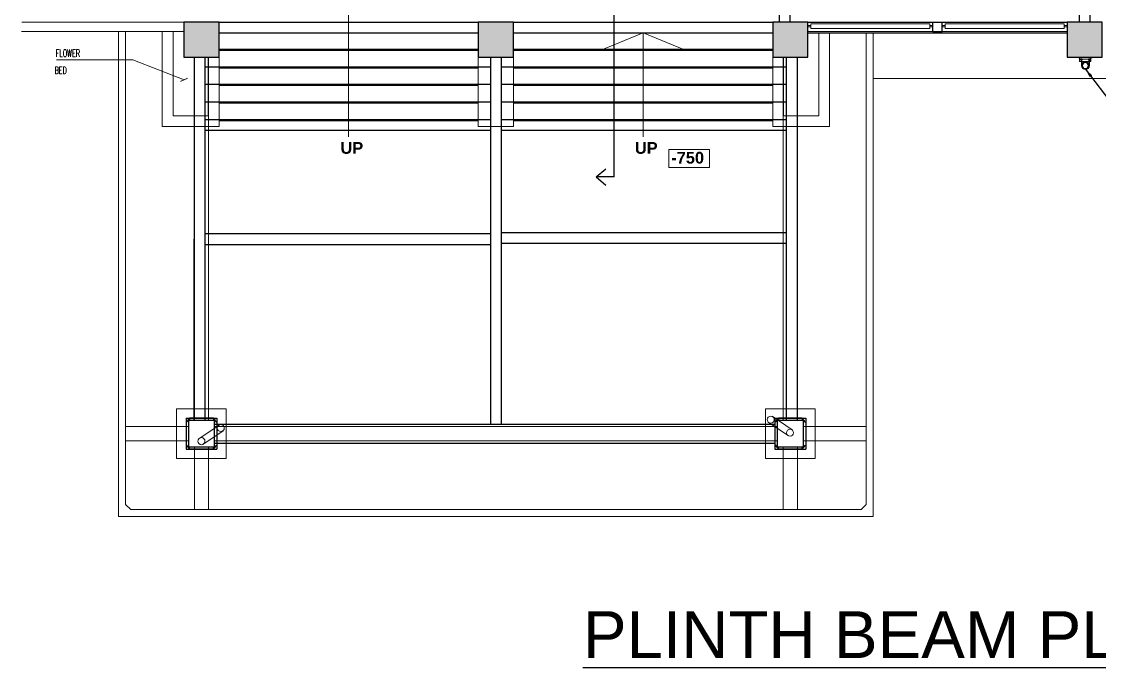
# Model space of a CAD drawing. Header units: inches. Extents: x 5899882 to 5988838, y -468923 to -96891.
# Drawn here: x 5926989 to 5949986, y -130530 to -116752 of the extents above; entities that cross this region are included whole.
import ezdxf

# ---------------------------------------------------------------- set-up
doc = ezdxf.new("R2010")
doc.units = ezdxf.units.IN
doc.header["$MEASUREMENT"] = 0
doc.linetypes.add('DASHED2', pattern=[0.375, 0.25, -0.125])
for name, color, linetype in [('0 slc Rwp sloape', 7, 'Continuous'), ('0- SLC ARCH LAYOUT', 7, 'Continuous'), ('0-SLC RCC GR. FLOOR', 7, 'Continuous'), ('Beam1', 30, 'Continuous'), ('colaum1', 42, 'Continuous'), ('rwp', 5, 'Continuous')]:
    doc.layers.add(name, color=color, linetype=linetype)
for name, color, linetype, lineweight in [('0-SLC-CLAMPS', 7, 'Continuous', 9), ('ARLC-COL', 8, 'Continuous', 30), ('ARLC-ELE0', 8, 'Continuous', 9), ('ARLC-HATCH-C', 8, 'Continuous', 5), ('ARLC-TEXT0', 8, 'Continuous', 20), ('ARLC-WALL', 8, 'Continuous', 15), ('txt', 8, 'Continuous', 25)]:
    doc.layers.add(name, color=color, linetype=linetype, lineweight=lineweight)
doc.styles.add('ARIAL', font='tahoma.ttf')
doc.styles.add('RS', font='simplex8.shx', dxfattribs={"width": 0.6, "height": 150})
doc.styles.get("Standard").update_dxf_attribs({"font": 'arial.ttf'})
doc.dimstyles.new('DIM 100', dxfattribs={"dimscale": 100, "dimtxt": 1.5, "dimasz": 1.2, "dimexe": 1.5, "dimexo": 1.5, "dimgap": 0.4, "dimtad": 0, "dimdec": 0, "dimzin": 9, "dimdsep": 46, "dimtxsty": 'ARIAL', "dimblk": 'ARCHTICK', "dimblk1": 'ARCHTICK', "dimblk2": 'ARCHTICK', "dimcen": 2.5, "dimdle": 0.5, "dimclrd": 1, "dimclre": 251, "dimclrt": 4, "dimadec": 1, "dimazin": 0, "dimtfac": 1, "dimtdec": 0, "dimtmove": 2, "dimatfit": 3, "dimldrblk": 'ARCHTICK', "dimfxl": 1, "dimtzin": 0, "dimlwd": 5, "dimlwe": 5, "dimarcsym": 0})
doc.dimstyles.get("Standard").update_dxf_attribs({"dimtxt": 200, "dimasz": 200, "dimexe": 0.18, "dimexo": 0.0625, "dimgap": 0.09, "dimtad": 0, "dimdec": 0, "dimrnd": 5, "dimzin": 0, "dimdsep": 46, "dimtxsty": 'Standard', "dimblk": 'OBLIQUE', "dimcen": 0.09, "dimadec": 0, "dimazin": 0, "dimtfac": 1, "dimtdec": 0, "dimtofl": 0, "dimtmove": 0, "dimatfit": 3, "dimfxl": 1, "dimtolj": 1, "dimtzin": 0, "dimarcsym": 0})

# ---------------------------------------------------------------- blocks, each defined once
blk = doc.blocks.new('A$C3F525F3E')
at = {"layer": 'colaum1', "ltscale": 0.1}
for points in [[(-14732, -9750), (-14732, -10500), (-13982, -10500), (-13982, -9750)], [(-8450, -10325), (-8450, -10500), (-8350, -10500), (-8075, -10500), (-8075, -9750), (-8450, -9750), (-8450, -9950)], [(-8075, -10500), (-7800, -10500), (-7700, -10500), (-7700, -10325), (-7700, -9950), (-7700, -9750), (-8075, -9750)], [(-2168, -9750), (-2168, -10500), (-1418, -10500), (-1418, -9750)], [(4114, -9750), (4114, -10500), (4864, -10500), (4864, -9750)]]:
    blk.add_hatch(color=256, dxfattribs=at).paths.add_polyline_path(points)
at = {"lineweight": 25}
for centre, start, end in [((-14611, -18275), 90, 180), ((-14103, -18275), 0, 90), ((-2047, -18275), 90, 180), ((-1539, -18275), 0, 90), ((-14611, -18783), 180, 270), ((-14103, -18783), 270, 0), ((-2047, -18783), 180, 270), ((-1539, -18783), 270, 0)]:
    blk.add_arc(centre, 50, start, end, dxfattribs=at)
at = {"layer": 'Beam1'}
for p, q in [((-2030, -7250), (-2030, -9750)), ((-1800, -7250), (-1800, -9750)), ((4374, -9750), (4374, -7250)), ((4604, -9750), (4604, -7250)), ((-5553, -13052), (-5553, -8595)), ((-13982, -9750), (-14732, -9750)), ((-13982, -9750), (-8450, -9750)), ((-7700, -9750), (-2168, -9750)), ((-1418, -9750), (4114, -9750)), ((-13982, -9980), (-8450, -9980)), ((-7700, -9980), (-2168, -9980)), ((-1418, -9980), (4114, -9980)), ((-13982, -10325), (-8450, -10325)), ((-7700, -10325), (-2168, -10325)), ((-14510, -18250), (-14507, -10500)), ((-14280, -18250), (-14277, -10500)), ((-8190, -10500), (-8190, -18329)), ((-7960, -10500), (-7960, -18329)), ((-1873, -18250), (-1873, -10500)), ((-1643, -18250), (-1643, -10500)), ((-14277, -10700), (-8190, -10700)), ((-7960, -10700), (-1873, -10700)), ((-14277, -11075), (-8190, -11075)), ((-7960, -11075), (-1873, -11075)), ((-14277, -11450), (-8190, -11450)), ((-7960, -11450), (-1873, -11450)), ((-14277, -11825), (-8190, -11825)), ((-13982, -11825), (-8450, -11825)), ((-7960, -11825), (-1873, -11825)), ((-7700, -11825), (-2168, -11825)), ((-14277, -12055), (-8190, -12055)), ((-7960, -12055), (-1873, -12055)), ((-5935, -13052), (-5730, -12876)), ((-5553, -13052), (-5935, -13052)), ((-5935, -13052), (-5730, -13229)), ((-7960, -14235), (-1873, -14235)), ((-14278, -14260), (-8190, -14260)), ((-7960, -14465), (-1873, -14465)), ((-14278, -14490), (-8190, -14490)), ((-14078, -18250), (-14636, -18250)), ((-14636, -18250), (-14636, -18808)), ((-14078, -18808), (-14078, -18250)), ((-14067, -18329), (-2111, -18329)), ((-1514, -18250), (-2072, -18250)), ((-2072, -18250), (-2072, -18808)), ((-1514, -18808), (-1514, -18250)), ((-14636, -18808), (-14078, -18808)), ((-14078, -18729), (-2122, -18729)), ((-2072, -18808), (-1514, -18808))]:
    blk.add_line(p, q, dxfattribs=at)
at = {"layer": 'Beam1', "linetype": 'DASHED2', "ltscale": 0.02}
for p, q in [((-14507, -18250), (-14507, -10500)), ((-1643, -18250), (-1643, -10500))]:
    blk.add_line(p, q, dxfattribs=at)
at = {"layer": 'Beam1', "lineweight": 25}
for p, q in [((-14686, -18275), (-14686, -18783)), ((-14661, -18275), (-14686, -18275)), ((-14103, -18200), (-14611, -18200)), ((-14611, -18200), (-14611, -18225)), ((-14103, -18200), (-14103, -18225)), ((-14053, -18275), (-14028, -18275)), ((-14028, -18275), (-14028, -18783)), ((-2122, -18275), (-2122, -18783)), ((-2097, -18275), (-2122, -18275)), ((-1539, -18200), (-2047, -18200)), ((-2047, -18200), (-2047, -18225)), ((-1539, -18200), (-1539, -18225)), ((-1489, -18275), (-1464, -18275)), ((-1464, -18275), (-1464, -18783)), ((-14661, -18783), (-14686, -18783)), ((-14611, -18858), (-14611, -18833)), ((-14103, -18858), (-14611, -18858)), ((-14103, -18858), (-14103, -18833)), ((-14053, -18783), (-14028, -18783)), ((-2097, -18783), (-2122, -18783)), ((-2047, -18858), (-2047, -18833)), ((-1539, -18858), (-2047, -18858)), ((-1539, -18858), (-1539, -18833)), ((-1489, -18783), (-1464, -18783))]:
    blk.add_line(p, q, dxfattribs=at)
at = {"layer": 'colaum1'}
for points in [[(-14732, -10500), (-13982, -10500), (-13982, -9750), (-14732, -9750)], [(-14732, -10500), (-13982, -10500), (-13982, -9750), (-14732, -9750)], [(-8450, -10500), (-7700, -10500), (-7700, -9750), (-8450, -9750)], [(-2168, -10500), (-1418, -10500), (-1418, -9750), (-2168, -9750)], [(4114, -10500), (4864, -10500), (4864, -9750), (4114, -9750)]]:
    blk.add_lwpolyline(points, close=True, dxfattribs=at)
blk.add_text('%%UPLINTH BEAM PLAN', height=1000).set_placement((-6218, -23316))
blk = doc.blocks.new('an80')
for points in [[(-46, 0), (-46, 66), (-51, 66), (-51, 76), (-35, 76), (-35, 66), (-40, 66), (-40, 0)], [(46, 0), (46, 66), (51, 66), (51, 76), (35, 76), (35, 66), (40, 66), (40, 0)]]:
    blk.add_lwpolyline(points)
for radius in [46, 40]:
    blk.add_arc((0, 0), radius, 180, 360)
blk = doc.blocks.new('176')
at = {"layer": '0-SLC-CLAMPS', "elevation": 0}
for points in [[(-109, 77), (-109, 80, 0.414214), (-114, 85), (-114, 85), (-114, 66), (-61, 66, 0.414214), (-66, 71), (-103, 71, -0.414214)], [(-109, -76), (-109, -79, -0.414214), (-114, -85), (-114, -85), (-114, -65), (-61, -65, -0.414214), (-66, -70), (-103, -70, 0.414214)]]:
    blk.add_lwpolyline(points, format="xyb", close=True, dxfattribs=at)
blk.add_lwpolyline([(-93, 66), (-93, -65), (-61, -65), (-61, 66)], close=True, dxfattribs=at)
at = {"layer": 'rwp', "color": 5, "const_width": 5.36, "elevation": 0}
blk.add_lwpolyline([(-13, -42, 1), (-13, 38, 1)], format="xyb", close=True, dxfattribs=at)
at = {"layer": 'rwp', "color": 5}
for radius in [42.9, 37.5]:
    blk.add_circle((-13, -2, 0), radius, dxfattribs=at)
at = {"layer": '0-SLC-CLAMPS', "color": 6, "xscale": 1.0714285714286, "yscale": 1.0714285714286, "zscale": 1.0714285714286, "rotation": 90}
blk.add_blockref('an80', (-13, -2, 0), dxfattribs=at)
blk = doc.blocks.new('_OBLIQUE')
at = {"color": 0, "linetype": 'ByBlock'}
blk.add_line((-0.5, -0.5), (0.5, 0.5), dxfattribs=at)
blk = doc.blocks.new('_ArchTick')
at = {"color": 0, "linetype": 'ByBlock', "const_width": 0.15}
blk.add_lwpolyline([(-0.5, -0.5), (0.5, 0.5)], dxfattribs=at)
blk = doc.blocks.new('gr.floor')
at = {"layer": 'ARLC-HATCH-C', "ltscale": 0.1}
for points in [[(-14732, -9750), (-14732, -10500), (-13982, -10500), (-13982, -9750)], [(-8450, -10325), (-8450, -10500), (-8350, -10500), (-8075, -10500), (-8075, -9750), (-8450, -9750), (-8450, -9950)], [(-8075, -10500), (-7800, -10500), (-7700, -10500), (-7700, -10325), (-7700, -9950), (-7700, -9750), (-8075, -9750)], [(-2168, -9750), (-2168, -10500), (-1418, -10500), (-1418, -9750)], [(4114, -9750), (4114, -10500), (4864, -10500), (4864, -9750)]]:
    blk.add_hatch(color=256, dxfattribs=at).paths.add_polyline_path(points)
blk.add_line((-13982, -9750), (-14732, -9750))
at = {"layer": 'ARLC-COL'}
for p, q in [((1247, -9750), (1447, -9750)), ((1247, -9950), (1247, -9750)), ((1447, -9950), (1447, -9750)), ((1247, -9950), (1447, -9950)), ((-14686, -18200), (-14686, -18858)), ((-14686, -18200), (-14028, -18200)), ((-14028, -18200), (-14028, -18858)), ((-2122, -18200), (-2122, -18858)), ((-2122, -18200), (-1464, -18200)), ((-1464, -18200), (-1464, -18858)), ((-14686, -18858), (-14028, -18858)), ((-2122, -18858), (-1464, -18858))]:
    blk.add_line(p, q, dxfattribs=at)
for points in [[(-14732, -10500), (-13982, -10500), (-13982, -9750), (-14732, -9750)], [(-8450, -10500), (-7700, -10500), (-7700, -9750), (-8450, -9750)], [(-2168, -10500), (-1418, -10500), (-1418, -9750), (-2168, -9750)], [(4114, -10500), (4864, -10500), (4864, -9750), (4114, -9750)]]:
    blk.add_lwpolyline(points, close=True, dxfattribs=at)
at = {"layer": 'ARLC-ELE0'}
for p, q in [((-11216, -8300), (-11216, -12200)), ((-15192, -9950), (-15192, -11975)), ((-14962, -9950), (-14962, -11745)), ((-4934, -9978), (-5852, -10353)), ((-4934, -9978), (-4934, -12200)), ((-4934, -9978), (-4016, -10353)), ((-1188, -9995), (-1188, -11745)), ((-958, -9995), (-958, -11975)), ((-14212, -10500), (-14212, -11745)), ((-13982, -10355), (-8450, -10355)), ((-13982, -10500), (-13982, -11975)), ((-8450, -10500), (-8450, -11975)), ((-7700, -10355), (-2168, -10355)), ((-7700, -10500), (-7700, -11975)), ((-2168, -10500), (-2168, -11975)), ((-1938, -10500), (-1938, -11745)), ((-13982, -10730), (-8450, -10730)), ((-7700, -10730), (-2168, -10730)), ((-13982, -11105), (-8450, -11105)), ((-7700, -11105), (-2168, -11105)), ((-13982, -11480), (-8450, -11480)), ((-7700, -11480), (-2168, -11480)), ((-14962, -11745), (-14212, -11745)), ((-13982, -11855), (-8450, -11855)), ((-7700, -11855), (-2168, -11855)), ((-1938, -11745), (-1188, -11745)), ((-15192, -11975), (-13982, -11975)), ((-8450, -11975), (-7700, -11975)), ((-2168, -11975), (-958, -11975)), ((-14886, -19058), (-14886, -18000)), ((-13828, -18000), (-14886, -18000)), ((-13828, -19058), (-13828, -18000)), ((-2322, -19058), (-2322, -18000)), ((-1264, -18000), (-2322, -18000)), ((-1264, -19058), (-1264, -18000)), ((-14886, -19058), (-13828, -19058)), ((-2322, -19058), (-1264, -19058))]:
    blk.add_line(p, q, dxfattribs=at)
at = {"layer": 'ARLC-ELE0', "ltscale": 0.1}
for p, q in [((-18190, -9750), (-14732, -9750)), ((-1420, -9823), (-1355, -9823)), ((-1420, -9848), (-1355, -9848)), ((-1418, -9750), (1247, -9750)), ((-1355, -9885), (-1355, -9785)), ((-1355, -9785), (1182, -9785)), ((-1355, -9885), (1182, -9885)), ((1182, -9885), (1182, -9785)), ((1182, -9823), (1247, -9823)), ((1182, -9848), (1247, -9848)), ((1447, -9750), (4114, -9750)), ((1447, -9823), (1512, -9823)), ((1447, -9848), (1512, -9848)), ((1512, -9885), (1512, -9785)), ((1512, -9785), (4049, -9785)), ((1512, -9885), (4049, -9885)), ((4049, -9885), (4049, -9785)), ((4049, -9823), (4114, -9823)), ((4049, -9848), (4114, -9848)), ((-18195, -9950), (-14732, -9950)), ((-1418, -9950), (4114, -9950)), ((-24, -10950), (12415, -10950))]:
    blk.add_line(p, q, dxfattribs=at)
at = {"layer": 'ARLC-ELE0', "ltscale": 0.6}
for p, q in [((-16126, -9950), (-16126, -20298)), ((-15976, -20038), (-15976, -9950)), ((-174, -20038), (-174, -9980)), ((-24, -9980), (-24, -20298)), ((-14507, -18250), (-14507, -10500)), ((-14207, -18250), (-14207, -10500)), ((-1943, -18250), (-1943, -10500)), ((-1643, -18250), (-1643, -10500)), ((-14636, -18379), (-15976, -18379)), ((-14078, -18379), (-2072, -18379)), ((-14636, -18679), (-15976, -18679)), ((-14078, -18679), (-2072, -18679)), ((-1943, -18808), (-1943, -20148)), ((-1643, -18808), (-1643, -20148)), ((-15866, -20148), (-284, -20148)), ((-174, -20038), (-284, -20148)), ((-16126, -20298), (-24, -20298))]:
    blk.add_line(p, q, dxfattribs=at)
at = {"layer": 'ARLC-ELE0', "ltscale": 0.02}
for p, q in [((-2179, -18158), (-1751, -18450)), ((-14410, -18636), (-13982, -18344)), ((-2264, -18282), (-1835, -18574)), ((-1514, -18379), (-174, -18379)), ((-14326, -18760), (-13897, -18468)), ((-14507, -18808), (-14507, -20148)), ((-14207, -18808), (-14207, -20148)), ((-1514, -18679), (-174, -18679))]:
    blk.add_line(p, q, dxfattribs=at)
at = {"layer": 'ARLC-ELE0', "ltscale": 0.01}
blk.add_line((-15976, -20038), (-15866, -20148), dxfattribs=at)
at = {"layer": 'ARLC-ELE0', "ltscale": 0.02}
for centre in [(-2210, -18229), (-13944, -18409), (-14357, -18689), (-1798, -18509)]:
    blk.add_circle(centre, 75, dxfattribs=at)
at = {"layer": 'ARLC-HATCH-C', "ltscale": 0.01}
for p, q in [((-15976, -20038), (-15976, -9950)), ((-174, -20038), (-174, -9980)), ((-15976, -20038), (-15866, -20148)), ((-15866, -20148), (-284, -20148)), ((-174, -20038), (-284, -20148))]:
    blk.add_line(p, q, dxfattribs=at)
at = {"layer": 'ARLC-HATCH-C', "ltscale": 0.02}
for p, q in [((-14507, -18250), (-14507, -10500)), ((-14207, -18250), (-14207, -10500)), ((-1943, -18250), (-1943, -10500)), ((-1643, -18250), (-1643, -10500)), ((-14636, -18379), (-15976, -18379)), ((-14078, -18379), (-2072, -18379)), ((-1514, -18379), (-174, -18379)), ((-14636, -18679), (-15976, -18679)), ((-14507, -18808), (-14507, -20148)), ((-14207, -18808), (-14207, -20148)), ((-14078, -18679), (-2072, -18679)), ((-1943, -18808), (-1943, -20148)), ((-1643, -18808), (-1643, -20148)), ((-1514, -18679), (-174, -18679))]:
    blk.add_line(p, q, dxfattribs=at)
at = {"layer": 'ARLC-HATCH-C', "ltscale": 0.1}
for p, q in [((-2179, -18158), (-1751, -18450)), ((-14410, -18636), (-13982, -18344)), ((-2264, -18282), (-1835, -18574)), ((-14326, -18760), (-13897, -18468))]:
    blk.add_line(p, q, dxfattribs=at)
for centre in [(-2210, -18229), (-13944, -18409), (-14357, -18689), (-1798, -18509)]:
    blk.add_circle(centre, 75, dxfattribs=at)
at = {"layer": 'ARLC-TEXT0'}
blk.add_lwpolyline([(-4387, -12464), (-3519, -12464), (-3519, -12849), (-4387, -12849)], close=True, dxfattribs=at)
at = {"layer": 'ARLC-WALL', "ltscale": 0.005}
blk.add_line((-1418, -9950), (4113, -9950), dxfattribs=at)
at = {"layer": 'ARLC-TEXT0', "style": 'RS', "width": 0.6}
for s, p in [('FLOWER', (-17466, -10487)), (' BED', (-17559, -10852))]:
    blk.add_text(s, height=150, dxfattribs=at).set_placement(p)
at = {"layer": 'txt', "char_height": 250, "width": 475, "attachment_point": 7}
for s, insert in [('{\\fArial|b1|i0|c1|p34;UP}', (-11391, -12562)), ('{\\fArial|b1|i0|c1|p34;UP}', (-5109, -12562)), ('{\\fArial|b1|i0|c0|p34;-750}', (-4333, -12771))]:
    blk.add_mtext(s, dxfattribs=dict(at, insert=insert))
at = {"layer": 'ARLC-TEXT0', "ltscale": 0.1}
blk.add_leader([(-14728, -10980), (-15818, -10557), (-17453, -10557)], dimstyle='DIM 100', dxfattribs=at)

msp = doc.modelspace()

# ---------------------------------------------------------------- block references
at = {"layer": '0- SLC ARCH LAYOUT'}
msp.add_blockref('gr.floor', (5945183.9, -107014.5), dxfattribs=at)

# ---------------------------------------------------------------- next in the draw order: block references
at = {"layer": '0-SLC RCC GR. FLOOR', "color": 1}
msp.add_blockref('A$C3F525F3E', (5945183.9, -107014.5), dxfattribs=at)
at = {"layer": 'rwp', "color": 5, "xscale": -1.744186046511625, "yscale": 1.744186046511625, "zscale": 1.744186046511625, "rotation": 90}
msp.add_blockref('176', (5949682.9, -117713.3, 0), dxfattribs=at)

# ---------------------------------------------------------------- next in the draw order: leaders
at = {"layer": '0 slc Rwp sloape', "color": 2}
msp.add_leader([(5949685.1, -117761.8), (5950299, -118570), (5952673.5, -118570)], dimstyle='Standard', override={"dimasz": 200, "dimclrd": 3, "dimfxl": 0.18}, dxfattribs=at)

doc.saveas('drawing.dxf')
